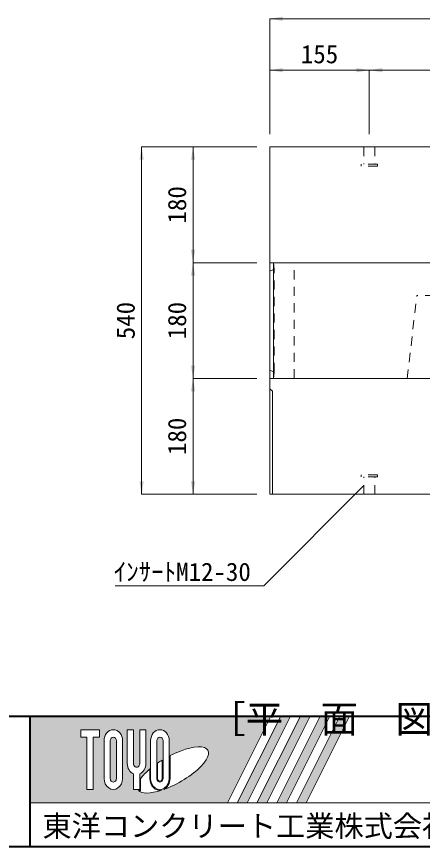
# Model space of a CAD drawing. Units: millimetres at full size. Extents: x 5964 to 125098, y -10801 to 28073.
# Drawn here: x 30660 to 31291, y -5283 to -3993 of the extents above; entities that cross this region are included whole.
import ezdxf
from ezdxf.enums import TextEntityAlignment as Align

# ---------------------------------------------------------------- set-up
doc = ezdxf.new("R2010")
doc.units = ezdxf.units.MM
doc.header["$LTSCALE"] = 19
doc.linetypes.add('USER1', pattern=[1.35, 0.75, -0.6])
for name, color, linetype, lineweight in [('0_2', 7, 'Continuous', 20), ('インサート', 3, 'USER1', 9), ('図枠', 7, 'Continuous', 5), ('寸法線', 7, 'Continuous', 9), ('本体', 2, 'Continuous', 9), ('補助線', 8, 'Continuous', 13)]:
    doc.layers.add(name, color=color, linetype=linetype, lineweight=lineweight)
doc.styles.add('ＭＳ ゴシック', font='')
doc.styles.get('ＭＳ ゴシック').set_extended_font_data('MS Gothic')

# ---------------------------------------------------------------- blocks, each defined once
blk = doc.blocks.new('filled_arrow')
at = {"color": 0, "linetype": 'Continuous', "lineweight": -2}
blk.add_solid([(7.5, 1.25), (0, 0), (7.5, -1.25)], dxfattribs=at)

msp = doc.modelspace()

# ---------------------------------------------------------------- hatches: boundary and pattern name
at = {"layer": '図枠'}
h = msp.add_hatch(color=256, dxfattribs=at)
h.paths.add_polyline_path([(30680.54, -5080.84), (30680.54, -5215.84), (30987.88, -5215.84), (31055.38, -5080.84)])
edge = h.paths.add_edge_path(flags=16)
edge.add_ellipse((30902.92, -5164.43), major_axis=(54.55, 30.53), ratio=0.3471473, start_angle=-144.31122, end_angle=72.1899, ccw=False)
edge.add_ellipse((30882.72, -5177.62), major_axis=(0, 18.56), ratio=0.8463542, start_angle=-160.70346, end_angle=-90)
edge.add_line((30898.43, -5177.62), (30898.43, -5142.23))
edge = h.paths.add_edge_path(flags=16)
edge.add_ellipse((30882.72, -5119.07), major_axis=(0, 17.13), ratio=0.8463542, start_angle=-90, end_angle=90, ccw=False)
edge.add_line((30897.22, -5119.07), (30897.22, -5177.62))
edge.add_ellipse((30882.72, -5177.62), major_axis=(0, 17.13), ratio=0.8463542, start_angle=90, end_angle=-90, ccw=False)
edge.add_line((30868.22, -5177.62), (30868.22, -5119.07))
edge = h.paths.add_edge_path(flags=16)
edge.add_line((30887.55, -5119.07), (30887.55, -5177.62))
edge.add_ellipse((30882.72, -5177.62), major_axis=(0, 5.71), ratio=0.8463542, start_angle=90, end_angle=-90, ccw=False)
edge.add_line((30877.89, -5177.62), (30877.89, -5119.07))
edge.add_ellipse((30882.72, -5119.07), major_axis=(0, 5.71), ratio=0.8463542, start_angle=-90, end_angle=90, ccw=False)
edge = h.paths.add_edge_path(flags=16)
edge.add_line((30886.34, -5149), (30886.34, -5177.62))
edge.add_ellipse((30882.72, -5177.62), major_axis=(0, 4.28), ratio=0.8463541, start_angle=90, end_angle=-90, ccw=False)
edge.add_line((30879.09, -5177.62), (30879.09, -5153.68))
edge.add_ellipse((30902.92, -5164.43), major_axis=(54.55, 30.53), ratio=0.3471473, start_angle=107.79174, end_angle=126.47132, ccw=False)
edge = h.paths.add_edge_path(flags=16)
edge.add_ellipse((30846.46, -5154.41), major_axis=(0, 17.13), ratio=0.8463542, start_angle=-163.34117, end_angle=-90, ccw=False)
edge.add_line((30851.3, -5170.57), (30851.3, -5194.75))
edge.add_line((30851.3, -5194.75), (30841.63, -5194.75))
edge.add_line((30841.63, -5194.75), (30841.63, -5170.57))
edge.add_ellipse((30846.46, -5154.41), major_axis=(0, 17.13), ratio=0.8463542, start_angle=90, end_angle=163.34117, ccw=False)
edge.add_line((30831.96, -5154.41), (30831.96, -5101.94))
edge.add_line((30831.96, -5101.94), (30841.63, -5101.94))
edge.add_line((30841.63, -5101.94), (30841.63, -5154.41))
edge.add_ellipse((30846.46, -5154.41), major_axis=(0, 5.71), ratio=0.8463542, start_angle=90, end_angle=-90)
edge.add_line((30851.3, -5154.41), (30851.3, -5101.94))
edge.add_line((30851.3, -5101.94), (30860.97, -5101.94))
edge.add_line((30860.97, -5101.94), (30860.97, -5154.41))
edge = h.paths.add_edge_path(flags=16)
edge.add_line((30867.01, -5162.84), (30867.01, -5177.62))
edge.add_ellipse((30882.72, -5177.62), major_axis=(0, 18.56), ratio=0.8463542, start_angle=90, end_angle=-171.54427)
edge.add_ellipse((30902.92, -5164.43), major_axis=(54.55, 30.53), ratio=0.3471473, start_angle=-178.64954, end_angle=-148.29244, ccw=False)
edge.add_line((30849.22, -5196.18), (30852.51, -5196.18))
edge.add_line((30852.51, -5196.18), (30852.51, -5178.08))
edge.add_ellipse((30902.92, -5164.43), major_axis=(54.55, 30.53), ratio=0.3471473, start_angle=148.21912, end_angle=165.90812, ccw=False)
edge = h.paths.add_edge_path(flags=16)
edge.add_ellipse((30810.21, -5119.07), major_axis=(0, 17.13), ratio=0.8463542, start_angle=-90, end_angle=90, ccw=False)
edge.add_line((30824.71, -5119.07), (30824.71, -5177.62))
edge.add_ellipse((30810.21, -5177.62), major_axis=(0, 17.13), ratio=0.8463542, start_angle=90, end_angle=-90, ccw=False)
edge.add_line((30795.71, -5177.62), (30795.71, -5119.07))
edge = h.paths.add_edge_path(flags=16)
edge.add_line((30815.04, -5119.07), (30815.04, -5177.62))
edge.add_ellipse((30810.21, -5177.62), major_axis=(0, 5.71), ratio=0.8463542, start_angle=90, end_angle=-90, ccw=False)
edge.add_line((30805.38, -5177.62), (30805.38, -5119.07))
edge.add_ellipse((30810.21, -5119.07), major_axis=(0, 5.71), ratio=0.8463542, start_angle=-90, end_angle=90, ccw=False)
h.paths.add_polyline_path([(30788.46, -5101.94), (30788.46, -5113.36), (30778.79, -5113.36), (30778.79, -5194.75), (30769.12, -5194.75), (30769.12, -5113.36), (30759.45, -5113.36), (30759.45, -5101.94)], flags=16)
for points in [[(31003.19, -5215.84), (31018.5, -5215.84), (31086, -5080.84), (31070.69, -5080.84)], [(31116.63, -5080.84), (31101.32, -5080.84), (31033.82, -5215.84), (31049.13, -5215.84)], [(31147.26, -5080.84), (31131.95, -5080.84), (31064.45, -5215.84), (31079.76, -5215.84)], [(31177.89, -5080.84), (31162.58, -5080.84), (31095.08, -5215.84), (31110.39, -5215.84)]]:
    msp.add_hatch(color=256, dxfattribs=at).paths.add_polyline_path(points)

# ---------------------------------------------------------------- linework, layer by layer
at = {"layer": 'インサート'}
for p, q in [((31200.18, -4195.63), (31200.18, -4222.63)), ((31200.18, -4195.63), (31200.18, -4222.63)), ((31217.18, -4195.63), (31217.18, -4222.63)), ((31196.18, -4222.63), (31196.18, -4225.64)), ((31221.18, -4222.63), (31196.18, -4222.63)), ((31221.18, -4225.64), (31196.18, -4225.64)), ((31221.18, -4225.64), (31196.18, -4225.64)), ((31221.18, -4222.63), (31221.18, -4225.64)), ((31196.18, -4708.64), (31196.18, -4705.64)), ((31221.18, -4705.64), (31196.18, -4705.64)), ((31221.18, -4708.64), (31196.18, -4708.64)), ((31200.18, -4735.64), (31200.18, -4708.64)), ((31200.18, -4735.64), (31200.18, -4708.64)), ((31217.18, -4735.64), (31217.18, -4708.64)), ((31221.18, -4708.64), (31221.18, -4705.64))]:
    msp.add_line(p, q, dxfattribs=at)
at = {"layer": '図枠', "lineweight": 40}
for p, q in [((29293.04, -5080.84), (33448.04, -5080.84)), ((30680.54, -5283.34), (30680.54, -5080.84)), ((29293.04, -5283.34), (33448.04, -5283.34))]:
    msp.add_line(p, q, dxfattribs=at)
at = {"layer": '図枠'}
for p, q in [((30680.54, -5080.84), (31055.38, -5080.84)), ((31055.38, -5080.84), (30987.88, -5215.84)), ((31070.69, -5080.84), (31003.19, -5215.84)), ((31086, -5080.84), (31018.5, -5215.84)), ((31101.32, -5080.84), (31033.82, -5215.84)), ((31116.63, -5080.84), (31049.13, -5215.84)), ((31131.95, -5080.84), (31064.45, -5215.84)), ((31070.69, -5080.84), (31086, -5080.84)), ((31147.26, -5080.84), (31079.76, -5215.84)), ((31162.58, -5080.84), (31095.08, -5215.84)), ((31101.32, -5080.84), (31116.63, -5080.84)), ((31177.89, -5080.84), (31110.39, -5215.84)), ((31131.95, -5080.84), (31147.26, -5080.84)), ((31162.58, -5080.84), (31177.89, -5080.84)), ((30759.45, -5101.94), (30759.45, -5113.36)), ((30759.45, -5101.94), (30788.46, -5101.94)), ((30788.46, -5101.94), (30788.46, -5113.36)), ((30831.96, -5101.94), (30841.63, -5101.94)), ((30831.96, -5154.41), (30831.96, -5101.94)), ((30841.63, -5101.94), (30841.63, -5154.41)), ((30851.3, -5101.94), (30860.97, -5101.94)), ((30851.3, -5154.41), (30851.3, -5101.94)), ((30860.97, -5101.94), (30860.97, -5154.41)), ((30769.12, -5113.36), (30759.45, -5113.36)), ((30769.12, -5113.36), (30769.12, -5194.75)), ((30778.79, -5113.36), (30778.79, -5194.75)), ((30788.46, -5113.36), (30778.79, -5113.36)), ((30795.71, -5119.07), (30795.71, -5177.62)), ((30805.38, -5177.62), (30805.38, -5119.07)), ((30815.04, -5119.07), (30815.04, -5177.62)), ((30824.71, -5177.62), (30824.71, -5119.07)), ((30868.22, -5119.07), (30868.22, -5177.62)), ((30877.89, -5177.62), (30877.89, -5119.07)), ((30887.55, -5119.07), (30887.55, -5177.62)), ((30897.22, -5177.62), (30897.22, -5119.07)), ((30898.43, -5177.62), (30898.43, -5142.23)), ((30879.09, -5177.62), (30879.09, -5153.68)), ((30886.34, -5149), (30886.34, -5177.62)), ((30841.63, -5170.57), (30841.63, -5194.75)), ((30851.3, -5170.57), (30851.3, -5194.75)), ((30867.01, -5162.84), (30867.01, -5177.62)), ((30852.51, -5178.08), (30852.51, -5196.18)), ((30778.79, -5194.75), (30769.12, -5194.75)), ((30851.3, -5194.75), (30841.63, -5194.75)), ((30849.22, -5196.18), (30852.51, -5196.18)), ((30680.54, -5215.84), (30987.88, -5215.84)), ((31003.19, -5215.84), (31018.5, -5215.84)), ((31033.82, -5215.84), (31049.13, -5215.84)), ((31064.45, -5215.84), (31079.76, -5215.84)), ((31095.08, -5215.84), (31110.39, -5215.84))]:
    msp.add_line(p, q, dxfattribs=at)
for centre, major_axis, ratio, start_param, end_param in [((30810.21, -5119.07), (0, 17.13), 0.846354, 4.712389, 7.8539816), ((30882.72, -5119.07), (0, 17.13), 0.846354, 4.712389, 7.8539816), ((30810.21, -5119.07), (0, 5.71), 0.846354, 4.712389, 7.8539816), ((30882.72, -5119.07), (0, 5.71), 0.846354, 4.712389, 7.8539816), ((30902.92, -5164.43), (54.55, 30.53), 0.347147, 4.2621853, 7.7429163), ((30846.46, -5154.41), (0, 17.13), 0.846354, 1.5707963, 2.8017557), ((30846.46, -5154.41), (0, 5.71), 0.846354, 1.5707963, 4.712389), ((30846.46, -5154.41), (0, 17.13), 0.846354, 3.4814296, 4.712389), ((30902.92, -5164.43), (54.55, 30.53), 0.347147, 1.6817405, 1.8219833), ((30902.92, -5164.43), (54.55, 30.53), 0.347147, 2.0815197, 2.5155126), ((30810.21, -5177.62), (0, 17.13), 0.846354, 1.5707963, 4.712389), ((30810.21, -5177.62), (0, 5.71), 0.846354, 1.5707963, 4.712389), ((30882.72, -5177.62), (0, 18.56), 0.846354, 1.5707963, 3.3154679), ((30882.72, -5177.62), (0, 17.13), 0.846354, 1.5707963, 4.712389), ((30882.72, -5177.62), (0, 5.71), 0.846354, 1.5707963, 4.712389), ((30882.72, -5177.62), (0, 4.28), 0.846354, 1.5707963, 4.712389), ((30882.72, -5177.62), (0, 18.56), 0.846354, 3.5338438, 4.712389), ((30902.92, -5164.43), (54.55, 30.53), 0.347147, 3.2093975, 4.2004451)]:
    msp.add_ellipse(centre, major_axis=major_axis, ratio=ratio, start_param=start_param, end_param=end_param, dxfattribs=at)
at = {"layer": '寸法線'}
for p, q in [((31053.68, -3996.26), (32051.68, -3996.26)), ((31053.68, -4175.63), (31053.68, -3996.26)), ((31053.68, -4076.26), (31208.68, -4076.26)), ((31053.68, -4175.63), (31053.68, -4076.26)), ((31208.68, -4175.63), (31208.68, -4076.26)), ((31208.68, -4076.26), (31896.68, -4076.26)), ((31208.68, -4175.63), (31208.68, -4076.26)), ((30854.3, -4735.64), (30854.3, -4195.63)), ((31033.68, -4195.63), (30854.3, -4195.63)), ((30934.3, -4195.63), (30934.3, -4375.64)), ((31033.68, -4195.63), (30934.3, -4195.63)), ((30934.3, -4375.64), (30934.3, -4555.64)), ((31033.68, -4375.64), (30934.3, -4375.64)), ((31033.68, -4375.64), (30934.3, -4375.64)), ((31033.68, -4555.64), (30934.3, -4555.64)), ((30934.3, -4555.64), (30934.3, -4735.64)), ((31033.68, -4555.64), (30934.3, -4555.64)), ((31033.68, -4735.64), (30854.3, -4735.64)), ((31033.68, -4735.64), (30934.3, -4735.64))]:
    msp.add_line(p, q, dxfattribs=at)
msp.add_lwpolyline([(31200.18, -4722.14), (31044.23, -4878.09), (30813.32, -4878.09)], dxfattribs=at)
at = {"layer": '本体', "lineweight": 20}
for p, q in [((32051.68, -4195.63), (31053.68, -4195.63)), ((31053.68, -4735.64), (31053.68, -4195.63)), ((31053.68, -4735.64), (32051.68, -4735.64))]:
    msp.add_line(p, q, dxfattribs=at)
at = {"layer": '本体'}
for p, q in [((32051.68, -4375.64), (31053.68, -4375.64)), ((31059.68, -4386.06), (31053.68, -4388.64)), ((31059.68, -4545.21), (31053.68, -4542.64)), ((32051.68, -4555.64), (31053.68, -4555.64))]:
    msp.add_line(p, q, dxfattribs=at)
at = {"layer": '本体', "lineweight": 5}
for p, q in [((31059.68, -4555.64), (31059.68, -4375.64)), ((31053.68, -4571.64), (31058.18, -4575.64)), ((31058.18, -4735.64), (31058.18, -4575.64))]:
    msp.add_line(p, q, dxfattribs=at)
at = {"layer": '本体', "color": 4, "linetype": 'USER1', "lineweight": 5}
for p, q in [((31059.68, -4375.64), (31060.68, -4385.64)), ((31060.68, -4385.64), (31059.68, -4386.06)), ((31060.68, -4545.64), (31060.68, -4385.64)), ((31060.68, -4545.64), (31059.68, -4545.21)), ((31059.68, -4555.64), (31060.68, -4545.64))]:
    msp.add_line(p, q, dxfattribs=at)
at = {"layer": '本体', "linetype": 'USER1'}
for p, q in [((31091.68, -4555.64), (31091.68, -4375.64)), ((31267.68, -4555.64), (31282.68, -4426.45)), ((31822.68, -4426.45), (31282.68, -4426.45))]:
    msp.add_line(p, q, dxfattribs=at)
at = {"layer": '補助線'}
msp.add_line((30680.54, -5215.84), (31355.54, -5215.84), dxfattribs=at)

# ---------------------------------------------------------------- block references
at = {"layer": '寸法線', "xscale": 2.67, "yscale": 2.67}
for p in [(31053.68, -3996.26), (31053.68, -4076.26), (31208.68, -4076.26)]:
    msp.add_blockref('filled_arrow', p, dxfattribs=at)
at = {"layer": '寸法線'}
for p, xscale, yscale, rotation in [((31208.68, -4076.26), 2.67, 2.67, 180), ((30854.3, -4195.63), 2.67, 2.67, 270), ((30934.3, -4195.63), 2.67, 2.67, 270), ((30934.3, -4375.64), 2.67, 2.67, 90), ((30934.3, -4375.64), 2.67, 2.67, 270), ((30934.3, -4555.64), 2.67, 2.67, 90), ((30934.3, -4555.64), 2.67, 2.67, 270), ((30854.3, -4735.64), 2.67, 2.67, 90), ((30934.3, -4735.64), 2.67, 2.67, 90), ((31200.18, -4722.14), 0.173, 0.173, 225)]:
    msp.add_blockref('filled_arrow', p, dxfattribs=dict(at, xscale=xscale, yscale=yscale, rotation=rotation))

# ---------------------------------------------------------------- texts
at = {"layer": '0_2', "style": 'ＭＳ ゴシック'}
msp.add_text('［平\u3000面\u3000図］', height=42.72, dxfattribs=at).set_placement((30958.06, -5119.43), align=Align.BOTTOM_LEFT)
at = {"layer": '図枠', "style": 'ＭＳ ゴシック'}
msp.add_text('東洋コンクリート工業株式会社', height=33.32, dxfattribs=at).set_placement((31018.04, -5251.7), align=Align.MIDDLE_CENTER)
at = {"layer": '寸法線', "style": 'ＭＳ ゴシック'}
msp.add_text('155', height=28.48, dxfattribs=at).set_placement((31131.18, -4051.26), align=Align.MIDDLE_CENTER)
for s, p in [('180', (30909.3, -4285.64)), ('540', (30829.3, -4465.64)), ('180', (30909.3, -4465.64)), ('180', (30909.3, -4645.64))]:
    msp.add_text(s, height=28.48, rotation=90, dxfattribs=at).set_placement(p, align=Align.MIDDLE_CENTER)
msp.add_text('ｲﾝｻｰﾄM12-30', height=28.48, dxfattribs=at).set_placement((31024.23, -4842.09), align=Align.TOP_RIGHT)

doc.saveas('drawing.dxf')
